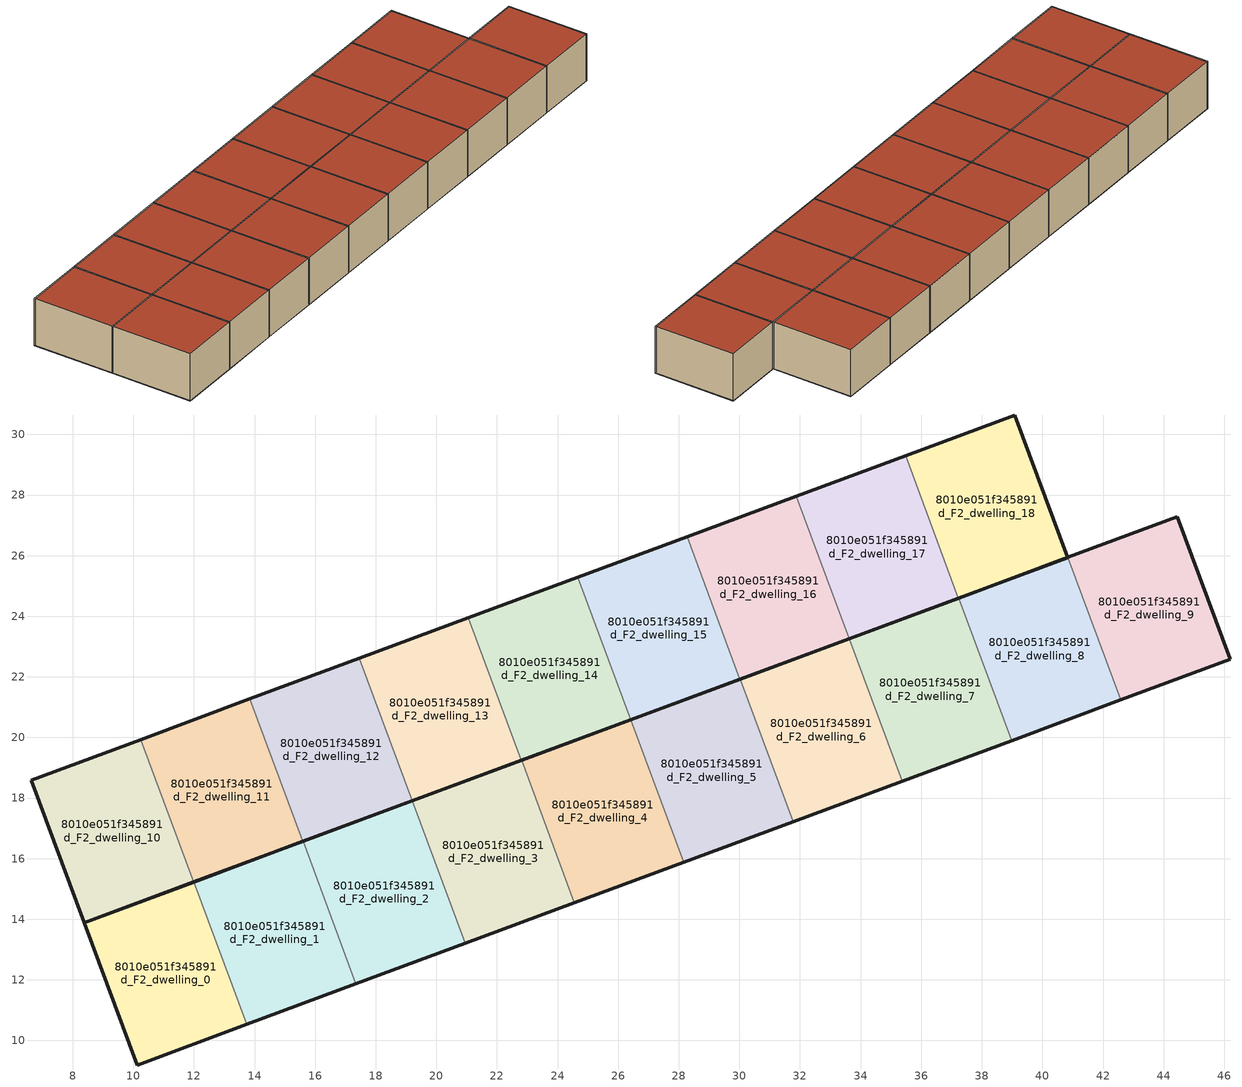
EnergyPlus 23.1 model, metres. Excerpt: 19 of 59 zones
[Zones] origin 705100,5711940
8010e051f345891d_F2_dwelling_0
 floor to 8010e051f345891d_F1_dwelling_0 (EU_floor_Construction): 13.74,10.53 11.99,15.23 8.38,13.89 10.14,9.19 z6
 wall outside (EU_wall_Construction): 13.74,10.53 10.14,9.19 8.38,13.89 11.99,15.23 z6:9
 wall to 8010e051f345891d_F2_dwelling_1 (EU_wall_Construction): 11.99,15.23 13.74,10.53 z6:9
 roof outside (EU_roof_Construction): 11.99,15.23 13.74,10.53 10.14,9.19 8.38,13.89 z9
8010e051f345891d_F2_dwelling_1
 floor to 8010e051f345891d_F1_dwelling_1 (EU_floor_Construction): 17.34,11.87 15.6,16.57 11.99,15.23 13.74,10.53 z6
 wall outside (EU_wall_Construction): 17.34,11.87 13.74,10.53 / 11.99,15.23 15.6,16.57 z6:9
 wall to 8010e051f345891d_F2_dwelling_2 (EU_wall_Construction): 15.6,16.57 17.34,11.87 z6:9
 roof outside (EU_roof_Construction): 15.6,16.57 17.34,11.87 13.74,10.53 11.99,15.23 z9
8010e051f345891d_F2_dwelling_10
 floor to 8010e051f345891d_F1_dwelling_10 (EU_floor_Construction): 11.99,15.23 10.24,19.93 6.63,18.59 8.38,13.89 z6
 wall outside (EU_wall_Construction): 11.99,15.23 8.38,13.89 6.63,18.59 10.24,19.93 z6:9
 wall to 8010e051f345891d_F2_dwelling_11 (EU_wall_Construction): 10.24,19.93 11.99,15.23 z6:9
 roof outside (EU_roof_Construction): 10.24,19.93 11.99,15.23 8.38,13.89 6.63,18.59 z9
8010e051f345891d_F2_dwelling_11
 floor to 8010e051f345891d_F1_dwelling_11 (EU_floor_Construction): 15.59,16.57 13.85,21.27 10.24,19.93 11.99,15.23 z6
 wall outside (EU_wall_Construction): 15.59,16.57 11.99,15.23 / 10.24,19.93 13.85,21.27 z6:9
 wall to 8010e051f345891d_F2_dwelling_12 (EU_wall_Construction): 13.85,21.27 15.59,16.57 z6:9
 roof outside (EU_roof_Construction): 13.85,21.27 15.59,16.57 11.99,15.23 10.24,19.93 z9
8010e051f345891d_F2_dwelling_12
 floor to 8010e051f345891d_F1_dwelling_12 (EU_floor_Construction): 19.2,17.91 17.45,22.61 13.85,21.27 15.59,16.57 z6
 wall outside (EU_wall_Construction): 19.2,17.91 15.59,16.57 / 13.85,21.27 17.45,22.61 z6:9
 wall to 8010e051f345891d_F2_dwelling_13 (EU_wall_Construction): 17.45,22.61 19.2,17.91 z6:9
 roof outside (EU_roof_Construction): 17.45,22.61 19.2,17.91 15.59,16.57 13.85,21.27 z9
8010e051f345891d_F2_dwelling_13
 floor to 8010e051f345891d_F1_dwelling_13 (EU_floor_Construction): 22.81,19.25 21.06,23.95 17.45,22.61 19.2,17.91 z6
 wall outside (EU_wall_Construction): 22.81,19.25 19.2,17.91 / 17.45,22.61 21.06,23.95 z6:9
 wall to 8010e051f345891d_F2_dwelling_14 (EU_wall_Construction): 21.06,23.95 22.81,19.25 z6:9
 roof outside (EU_roof_Construction): 21.06,23.95 22.81,19.25 19.2,17.91 17.45,22.61 z9
8010e051f345891d_F2_dwelling_14
 floor to 8010e051f345891d_F1_dwelling_14 (EU_floor_Construction): 26.41,20.58 24.67,25.29 21.06,23.95 22.81,19.25 z6
 wall outside (EU_wall_Construction): 26.41,20.58 22.81,19.25 / 21.06,23.95 24.67,25.29 z6:9
 wall to 8010e051f345891d_F2_dwelling_15 (EU_wall_Construction): 24.67,25.29 26.41,20.58 z6:9
 roof outside (EU_roof_Construction): 24.67,25.29 26.41,20.58 22.81,19.25 21.06,23.95 z9
8010e051f345891d_F2_dwelling_15
 floor to 8010e051f345891d_F1_dwelling_15 (EU_floor_Construction): 30.02,21.92 28.27,26.63 24.67,25.29 26.41,20.58 z6
 wall outside (EU_wall_Construction): 30.02,21.92 26.41,20.58 / 24.67,25.29 28.27,26.63 z6:9
 wall to 8010e051f345891d_F2_dwelling_16 (EU_wall_Construction): 28.27,26.63 30.02,21.92 z6:9
 roof outside (EU_roof_Construction): 28.27,26.63 30.02,21.92 26.41,20.58 24.67,25.29 z9
8010e051f345891d_F2_dwelling_16
 floor to 8010e051f345891d_F1_dwelling_16 (EU_floor_Construction): 33.62,23.26 31.88,27.96 28.27,26.63 30.02,21.92 z6
 wall outside (EU_wall_Construction): 33.62,23.26 30.02,21.92 / 28.27,26.63 31.88,27.96 z6:9
 wall to 8010e051f345891d_F2_dwelling_17 (EU_wall_Construction): 31.88,27.96 33.62,23.26 z6:9
 roof outside (EU_roof_Construction): 31.88,27.96 33.62,23.26 30.02,21.92 28.27,26.63 z9
8010e051f345891d_F2_dwelling_17
 floor to 8010e051f345891d_F1_dwelling_17 (EU_floor_Construction): 37.23,24.6 35.48,29.3 31.88,27.96 33.62,23.26 z6
 wall outside (EU_wall_Construction): 37.23,24.6 33.62,23.26 / 31.88,27.96 35.48,29.3 z6:9
 wall to 8010e051f345891d_F2_dwelling_18 (EU_wall_Construction): 35.48,29.3 37.23,24.6 z6:9
 roof outside (EU_roof_Construction): 35.48,29.3 37.23,24.6 33.62,23.26 31.88,27.96 z9
8010e051f345891d_F2_dwelling_18
 floor to 8010e051f345891d_F1_dwelling_18 (EU_floor_Construction): 40.84,25.94 39.09,30.64 35.48,29.3 37.23,24.6 z6
 wall outside (EU_wall_Construction): 35.48,29.3 39.09,30.64 40.84,25.94 37.23,24.6 z6:9
 roof outside (EU_roof_Construction): 39.09,30.64 40.84,25.94 37.23,24.6 35.48,29.3 z9
8010e051f345891d_F2_dwelling_2
 floor to 8010e051f345891d_F1_dwelling_2 (EU_floor_Construction): 20.95,13.21 19.21,17.91 15.6,16.57 17.34,11.87 z6
 wall outside (EU_wall_Construction): 20.95,13.21 17.34,11.87 / 15.6,16.57 19.21,17.91 z6:9
 wall to 8010e051f345891d_F2_dwelling_3 (EU_wall_Construction): 19.21,17.91 20.95,13.21 z6:9
 roof outside (EU_roof_Construction): 19.21,17.91 20.95,13.21 17.34,11.87 15.6,16.57 z9
8010e051f345891d_F2_dwelling_3
 floor to 8010e051f345891d_F1_dwelling_3 (EU_floor_Construction): 24.56,14.54 22.81,19.25 19.21,17.91 20.95,13.21 z6
 wall outside (EU_wall_Construction): 24.56,14.54 20.95,13.21 / 19.21,17.91 22.81,19.25 z6:9
 wall to 8010e051f345891d_F2_dwelling_4 (EU_wall_Construction): 22.81,19.25 24.56,14.54 z6:9
 roof outside (EU_roof_Construction): 22.81,19.25 24.56,14.54 20.95,13.21 19.21,17.91 z9
8010e051f345891d_F2_dwelling_4
 floor to 8010e051f345891d_F1_dwelling_4 (EU_floor_Construction): 28.16,15.88 26.42,20.59 22.81,19.25 24.56,14.54 z6
 wall outside (EU_wall_Construction): 28.16,15.88 24.56,14.54 / 22.81,19.25 26.42,20.59 z6:9
 wall to 8010e051f345891d_F2_dwelling_5 (EU_wall_Construction): 26.42,20.59 28.16,15.88 z6:9
 roof outside (EU_roof_Construction): 26.42,20.59 28.16,15.88 24.56,14.54 22.81,19.25 z9
8010e051f345891d_F2_dwelling_5
 floor to 8010e051f345891d_F1_dwelling_5 (EU_floor_Construction): 31.77,17.22 30.03,21.92 26.42,20.59 28.16,15.88 z6
 wall outside (EU_wall_Construction): 31.77,17.22 28.16,15.88 / 26.42,20.59 30.03,21.92 z6:9
 wall to 8010e051f345891d_F2_dwelling_6 (EU_wall_Construction): 30.03,21.92 31.77,17.22 z6:9
 roof outside (EU_roof_Construction): 30.03,21.92 31.77,17.22 28.16,15.88 26.42,20.59 z9
8010e051f345891d_F2_dwelling_6
 floor to 8010e051f345891d_F1_dwelling_6 (EU_floor_Construction): 35.38,18.56 33.63,23.26 30.03,21.92 31.77,17.22 z6
 wall outside (EU_wall_Construction): 35.38,18.56 31.77,17.22 / 30.03,21.92 33.63,23.26 z6:9
 wall to 8010e051f345891d_F2_dwelling_7 (EU_wall_Construction): 33.63,23.26 35.38,18.56 z6:9
 roof outside (EU_roof_Construction): 33.63,23.26 35.38,18.56 31.77,17.22 30.03,21.92 z9
8010e051f345891d_F2_dwelling_7
 floor to 8010e051f345891d_F1_dwelling_7 (EU_floor_Construction): 38.98,19.9 37.24,24.6 33.63,23.26 35.38,18.56 z6
 wall outside (EU_wall_Construction): 38.98,19.9 35.38,18.56 / 33.63,23.26 37.24,24.6 z6:9
 wall to 8010e051f345891d_F2_dwelling_8 (EU_wall_Construction): 37.24,24.6 38.98,19.9 z6:9
 roof outside (EU_roof_Construction): 37.24,24.6 38.98,19.9 35.38,18.56 33.63,23.26 z9
8010e051f345891d_F2_dwelling_8
 floor to 8010e051f345891d_F1_dwelling_8 (EU_floor_Construction): 42.59,21.24 40.84,25.94 37.24,24.6 38.98,19.9 z6
 wall outside (EU_wall_Construction): 42.59,21.24 38.98,19.9 / 37.24,24.6 40.84,25.94 z6:9
 wall to 8010e051f345891d_F2_dwelling_9 (EU_wall_Construction): 40.84,25.94 42.59,21.24 z6:9
 roof outside (EU_roof_Construction): 40.84,25.94 42.59,21.24 38.98,19.9 37.24,24.6 z9
8010e051f345891d_F2_dwelling_9
 floor to 8010e051f345891d_F1_dwelling_9 (EU_floor_Construction): 46.2,22.58 44.45,27.28 40.84,25.94 42.59,21.24 z6
 wall outside (EU_wall_Construction): 40.84,25.94 44.45,27.28 46.2,22.58 42.59,21.24 z6:9
 roof outside (EU_roof_Construction): 44.45,27.28 46.2,22.58 42.59,21.24 40.84,25.94 z9
[Building]
EU S2 Campaign: North Axis=0; Terrain=City; Solar Distribution=FullExterior
[Site:Location]
London: Latitude=51.5; Longitude=-0.5; Time Zone=0; Elevation=25
[SizingPeriod:WeatherFileDays]
AnnualSizingPeriod: Begin Month=1; Begin Day of Month=1; End Month=12; End Day of Month=31; Day of Week for Start Day=Monday; Use Weather File Daylight Saving Period=No; Use Weather File Rain and Snow Indicators=No
[MATERIAL]
EU_InternalMass_Material: Roughness=MediumRough; Thickness=0.1; Conductivity=1; Density=1800; Specific Heat=900; Thermal Absorptance=0.9; Solar Absorptance=0.7; Visible Absorptance=0.7
[MATERIAL:NOMASS] Roughness=MediumRough; Thermal Absorptance=0.9; Solar Absorptance=0.7; Visible Absorptance=0.7
Name | Thermal Resistance
EU_wall_NoMass | 0.50783
EU_roof_NoMass | 0.465511
EU_floor_NoMass | 2.03132
[CONSTRUCTION]
EU_wall_Construction: EU_wall_NoMass
EU_roof_Construction: EU_roof_NoMass
EU_floor_Construction: EU_floor_NoMass
EU_InternalMass_Construction: EU_InternalMass_Material
[ZONE] Type=1; Multiplier=1; Ceiling Height=autocalculate; Floor Area=autocalculate; Part of Total Floor Area=Yes
Name | Volume
8010e051f345891d_F2_dwelling_0; 8010e051f345891d_F2_dwelling_10; 8010e051f345891d_F2_dwelling_16 | 57.9031
8010e051f345891d_F2_dwelling_1 | 57.8979
8010e051f345891d_F2_dwelling_11; 8010e051f345891d_F2_dwelling_15 | 57.9155
8010e051f345891d_F2_dwelling_12; 8010e051f345891d_F2_dwelling_14 | 57.8965
8010e051f345891d_F2_dwelling_13 | 57.9016
8010e051f345891d_F2_dwelling_17 | 57.9097
8010e051f345891d_F2_dwelling_18; 8010e051f345891d_F2_dwelling_9 | 57.9009
8010e051f345891d_F2_dwelling_2; 8010e051f345891d_F2_dwelling_8 | 57.8994
8010e051f345891d_F2_dwelling_3; 8010e051f345891d_F2_dwelling_6 | 57.8936
8010e051f345891d_F2_dwelling_4 | 57.8914
8010e051f345891d_F2_dwelling_5 | 57.9075
8010e051f345891d_F2_dwelling_7 | 57.8987
[INTERNALMASS] Construction=EU_InternalMass_Construction
Name | Zone or ZoneList | Surface Area
8010e051f345891d_F2_dwelling_0_EU_InternalMass | 8010e051f345891d_F2_dwelling_0 | 21.4417
8010e051f345891d_F2_dwelling_1_EU_InternalMass | 8010e051f345891d_F2_dwelling_1 | 21.4457
8010e051f345891d_F2_dwelling_2_EU_InternalMass | 8010e051f345891d_F2_dwelling_2 | 21.4441
8010e051f345891d_F2_dwelling_3_EU_InternalMass | 8010e051f345891d_F2_dwelling_3 | 21.4412
8010e051f345891d_F2_dwelling_4_EU_InternalMass | 8010e051f345891d_F2_dwelling_4 | 21.4441
8010e051f345891d_F2_dwelling_5_EU_InternalMass | 8010e051f345891d_F2_dwelling_5 | 21.4441
8010e051f345891d_F2_dwelling_6_EU_InternalMass | 8010e051f345891d_F2_dwelling_6 | 21.4412
8010e051f345891d_F2_dwelling_7_EU_InternalMass | 8010e051f345891d_F2_dwelling_7 | 21.4457
8010e051f345891d_F2_dwelling_8_EU_InternalMass | 8010e051f345891d_F2_dwelling_8 | 21.4446
8010e051f345891d_F2_dwelling_9_EU_InternalMass | 8010e051f345891d_F2_dwelling_9 | 19.3013
8010e051f345891d_F2_dwelling_10_EU_InternalMass | 8010e051f345891d_F2_dwelling_10 | 19.3052
8010e051f345891d_F2_dwelling_11_EU_InternalMass | 8010e051f345891d_F2_dwelling_11 | 19.2988
8010e051f345891d_F2_dwelling_12_EU_InternalMass | 8010e051f345891d_F2_dwelling_12 | 19.3005
8010e051f345891d_F2_dwelling_13_EU_InternalMass | 8010e051f345891d_F2_dwelling_13 | 19.2988
8010e051f345891d_F2_dwelling_14_EU_InternalMass | 8010e051f345891d_F2_dwelling_14 | 19.3052
8010e051f345891d_F2_dwelling_15_EU_InternalMass | 8010e051f345891d_F2_dwelling_15 | 19.3005
8010e051f345891d_F2_dwelling_16_EU_InternalMass | 8010e051f345891d_F2_dwelling_16 | 19.3035
8010e051f345891d_F2_dwelling_17_EU_InternalMass | 8010e051f345891d_F2_dwelling_17 | 19.3005
8010e051f345891d_F2_dwelling_18_EU_InternalMass | 8010e051f345891d_F2_dwelling_18 | 19.3013
[OTHEREQUIPMENT] Fuel Type=Electricity; Design Level Calculation Method=Watts/Area; Power per Zone Floor Area=1; Fraction Latent=0; Fraction Radiant=0; Fraction Lost=0; Carbon Dioxide Generation Rate=0; EndUse Subcategory=EU_Step8_InternalGains
Name | Zone or ZoneList or Space or SpaceList | Schedule
EU_Step8_InternalGain_8010e051f345891d_F2_dwelling_0_f000 | 8010e051f345891d_F2_dwelling_0 | EU_Step8_GainSchedule_8010e051f345891d_F2_dwelling_0_f000
EU_Step8_InternalGain_8010e051f345891d_F2_dwelling_1_f000 | 8010e051f345891d_F2_dwelling_1 | EU_Step8_GainSchedule_8010e051f345891d_F2_dwelling_1_f000
EU_Step8_InternalGain_8010e051f345891d_F2_dwelling_2_f000 | 8010e051f345891d_F2_dwelling_2 | EU_Step8_GainSchedule_8010e051f345891d_F2_dwelling_2_f000
EU_Step8_InternalGain_8010e051f345891d_F2_dwelling_3_f000 | 8010e051f345891d_F2_dwelling_3 | EU_Step8_GainSchedule_8010e051f345891d_F2_dwelling_3_f000
EU_Step8_InternalGain_8010e051f345891d_F2_dwelling_4_f000 | 8010e051f345891d_F2_dwelling_4 | EU_Step8_GainSchedule_8010e051f345891d_F2_dwelling_4_f000
EU_Step8_InternalGain_8010e051f345891d_F2_dwelling_5_f000 | 8010e051f345891d_F2_dwelling_5 | EU_Step8_GainSchedule_8010e051f345891d_F2_dwelling_5_f000
EU_Step8_InternalGain_8010e051f345891d_F2_dwelling_6_f000 | 8010e051f345891d_F2_dwelling_6 | EU_Step8_GainSchedule_8010e051f345891d_F2_dwelling_6_f000
EU_Step8_InternalGain_8010e051f345891d_F2_dwelling_7_f000 | 8010e051f345891d_F2_dwelling_7 | EU_Step8_GainSchedule_8010e051f345891d_F2_dwelling_7_f000
EU_Step8_InternalGain_8010e051f345891d_F2_dwelling_8_f000 | 8010e051f345891d_F2_dwelling_8 | EU_Step8_GainSchedule_8010e051f345891d_F2_dwelling_8_f000
EU_Step8_InternalGain_8010e051f345891d_F2_dwelling_9_f000 | 8010e051f345891d_F2_dwelling_9 | EU_Step8_GainSchedule_8010e051f345891d_F2_dwelling_9_f000
EU_Step8_InternalGain_8010e051f345891d_F2_dwelling_10_f000 | 8010e051f345891d_F2_dwelling_10 | EU_Step8_GainSchedule_8010e051f345891d_F2_dwelling_10_f000
EU_Step8_InternalGain_8010e051f345891d_F2_dwelling_11_f000 | 8010e051f345891d_F2_dwelling_11 | EU_Step8_GainSchedule_8010e051f345891d_F2_dwelling_11_f000
EU_Step8_InternalGain_8010e051f345891d_F2_dwelling_12_f000 | 8010e051f345891d_F2_dwelling_12 | EU_Step8_GainSchedule_8010e051f345891d_F2_dwelling_12_f000
EU_Step8_InternalGain_8010e051f345891d_F2_dwelling_13_f000 | 8010e051f345891d_F2_dwelling_13 | EU_Step8_GainSchedule_8010e051f345891d_F2_dwelling_13_f000
EU_Step8_InternalGain_8010e051f345891d_F2_dwelling_14_f000 | 8010e051f345891d_F2_dwelling_14 | EU_Step8_GainSchedule_8010e051f345891d_F2_dwelling_14_f000
EU_Step8_InternalGain_8010e051f345891d_F2_dwelling_15_f000 | 8010e051f345891d_F2_dwelling_15 | EU_Step8_GainSchedule_8010e051f345891d_F2_dwelling_15_f000
EU_Step8_InternalGain_8010e051f345891d_F2_dwelling_16_f000 | 8010e051f345891d_F2_dwelling_16 | EU_Step8_GainSchedule_8010e051f345891d_F2_dwelling_16_f000
EU_Step8_InternalGain_8010e051f345891d_F2_dwelling_17_f000 | 8010e051f345891d_F2_dwelling_17 | EU_Step8_GainSchedule_8010e051f345891d_F2_dwelling_17_f000
EU_Step8_InternalGain_8010e051f345891d_F2_dwelling_18_f000 | 8010e051f345891d_F2_dwelling_18 | EU_Step8_GainSchedule_8010e051f345891d_F2_dwelling_18_f000
[ZONEVENTILATION:DESIGNFLOWRATE] Schedule=EU_AlwaysOn; Design Flow Rate Calculation Method=AirChanges/Hour; Air Changes per Hour=0.537044; Ventilation Type=Natural; Fan Pressure Rise=0; Fan Total Efficiency=1; Constant Term Coefficient=1; Temperature Term Coefficient=0; Velocity Term Coefficient=0; Velocity Squared Term Coefficient=0; Minimum Indoor Temperature=-100; Maximum Indoor Temperature=100; Delta Temperature=-100; Minimum Outdoor Temperature=-100; Maximum Outdoor Temperature=100; Maximum Wind Speed=40
Name | Zone or ZoneList or Space or SpaceList
EU_ConstantAir_8010e051f345891d_F2_dwelling_0 | 8010e051f345891d_F2_dwelling_0
EU_ConstantAir_8010e051f345891d_F2_dwelling_1 | 8010e051f345891d_F2_dwelling_1
EU_ConstantAir_8010e051f345891d_F2_dwelling_2 | 8010e051f345891d_F2_dwelling_2
EU_ConstantAir_8010e051f345891d_F2_dwelling_3 | 8010e051f345891d_F2_dwelling_3
EU_ConstantAir_8010e051f345891d_F2_dwelling_4 | 8010e051f345891d_F2_dwelling_4
EU_ConstantAir_8010e051f345891d_F2_dwelling_5 | 8010e051f345891d_F2_dwelling_5
EU_ConstantAir_8010e051f345891d_F2_dwelling_6 | 8010e051f345891d_F2_dwelling_6
EU_ConstantAir_8010e051f345891d_F2_dwelling_7 | 8010e051f345891d_F2_dwelling_7
EU_ConstantAir_8010e051f345891d_F2_dwelling_8 | 8010e051f345891d_F2_dwelling_8
EU_ConstantAir_8010e051f345891d_F2_dwelling_9 | 8010e051f345891d_F2_dwelling_9
EU_ConstantAir_8010e051f345891d_F2_dwelling_10 | 8010e051f345891d_F2_dwelling_10
EU_ConstantAir_8010e051f345891d_F2_dwelling_11 | 8010e051f345891d_F2_dwelling_11
EU_ConstantAir_8010e051f345891d_F2_dwelling_12 | 8010e051f345891d_F2_dwelling_12
EU_ConstantAir_8010e051f345891d_F2_dwelling_13 | 8010e051f345891d_F2_dwelling_13
EU_ConstantAir_8010e051f345891d_F2_dwelling_14 | 8010e051f345891d_F2_dwelling_14
EU_ConstantAir_8010e051f345891d_F2_dwelling_15 | 8010e051f345891d_F2_dwelling_15
EU_ConstantAir_8010e051f345891d_F2_dwelling_16 | 8010e051f345891d_F2_dwelling_16
EU_ConstantAir_8010e051f345891d_F2_dwelling_17 | 8010e051f345891d_F2_dwelling_17
EU_ConstantAir_8010e051f345891d_F2_dwelling_18 | 8010e051f345891d_F2_dwelling_18
[HVACTEMPLATE:THERMOSTAT] Constant Heating Setpoint=20; Constant Cooling Setpoint=50
EU_HeatOnly_8010e051f345891d_F0_dwelling_0; EU_HeatOnly_8010e051f345891d_F0_dwelling_1; EU_HeatOnly_8010e051f345891d_F0_dwelling_2; EU_HeatOnly_8010e051f345891d_F0_dwelling_3; EU_HeatOnly_8010e051f345891d_F0_dwelling_4; EU_HeatOnly_8010e051f345891d_F0_dwelling_5; EU_HeatOnly_8010e051f345891d_F0_dwelling_6; EU_HeatOnly_8010e051f345891d_F0_dwelling_7; EU_HeatOnly_8010e051f345891d_F0_dwelling_8; EU_HeatOnly_8010e051f345891d_F0_dwelling_9; EU_HeatOnly_8010e051f345891d_F0_dwelling_10; EU_HeatOnly_8010e051f345891d_F0_dwelling_11; EU_HeatOnly_8010e051f345891d_F0_dwelling_12; EU_HeatOnly_8010e051f345891d_F0_dwelling_13; EU_HeatOnly_8010e051f345891d_F0_dwelling_14; EU_HeatOnly_8010e051f345891d_F0_dwelling_15; EU_HeatOnly_8010e051f345891d_F0_dwelling_16; EU_HeatOnly_8010e051f345891d_F0_dwelling_17; EU_HeatOnly_8010e051f345891d_F0_dwelling_18; EU_HeatOnly_8010e051f345891d_F0_dwelling_19; EU_HeatOnly_8010e051f345891d_F1_dwelling_0; EU_HeatOnly_8010e051f345891d_F1_dwelling_1; EU_HeatOnly_8010e051f345891d_F1_dwelling_2; EU_HeatOnly_8010e051f345891d_F1_dwelling_3; EU_HeatOnly_8010e051f345891d_F1_dwelling_4; EU_HeatOnly_8010e051f345891d_F1_dwelling_5; EU_HeatOnly_8010e051f345891d_F1_dwelling_6; EU_HeatOnly_8010e051f345891d_F1_dwelling_7; EU_HeatOnly_8010e051f345891d_F1_dwelling_8; EU_HeatOnly_8010e051f345891d_F1_dwelling_9; EU_HeatOnly_8010e051f345891d_F1_dwelling_10; EU_HeatOnly_8010e051f345891d_F1_dwelling_11; EU_HeatOnly_8010e051f345891d_F1_dwelling_12; EU_HeatOnly_8010e051f345891d_F1_dwelling_13; EU_HeatOnly_8010e051f345891d_F1_dwelling_14; EU_HeatOnly_8010e051f345891d_F1_dwelling_15; EU_HeatOnly_8010e051f345891d_F1_dwelling_16; EU_HeatOnly_8010e051f345891d_F1_dwelling_17; EU_HeatOnly_8010e051f345891d_F1_dwelling_18; EU_HeatOnly_8010e051f345891d_F1_dwelling_19; EU_HeatOnly_8010e051f345891d_F2_dwelling_0; EU_HeatOnly_8010e051f345891d_F2_dwelling_1; EU_HeatOnly_8010e051f345891d_F2_dwelling_2; EU_HeatOnly_8010e051f345891d_F2_dwelling_3; EU_HeatOnly_8010e051f345891d_F2_dwelling_4; EU_HeatOnly_8010e051f345891d_F2_dwelling_5; EU_HeatOnly_8010e051f345891d_F2_dwelling_6; EU_HeatOnly_8010e051f345891d_F2_dwelling_7; EU_HeatOnly_8010e051f345891d_F2_dwelling_8; EU_HeatOnly_8010e051f345891d_F2_dwelling_9; EU_HeatOnly_8010e051f345891d_F2_dwelling_10; EU_HeatOnly_8010e051f345891d_F2_dwelling_11; EU_HeatOnly_8010e051f345891d_F2_dwelling_12; EU_HeatOnly_8010e051f345891d_F2_dwelling_13; EU_HeatOnly_8010e051f345891d_F2_dwelling_14; EU_HeatOnly_8010e051f345891d_F2_dwelling_15; EU_HeatOnly_8010e051f345891d_F2_dwelling_16; EU_HeatOnly_8010e051f345891d_F2_dwelling_17; EU_HeatOnly_8010e051f345891d_F2_dwelling_18
[HVACTEMPLATE:ZONE:IDEALLOADSAIRSYSTEM] System Availability Schedule=EU_AlwaysOn; Maximum Heating Supply Air Temperature=50; Minimum Cooling Supply Air Temperature=13; Maximum Heating Supply Air Humidity Ratio=0.0156; Minimum Cooling Supply Air Humidity Ratio=0.0077; Heating Limit=NoLimit; Cooling Limit=NoLimit; Heating Availability Schedule=EU_AlwaysOn; Cooling Availability Schedule=EU_CoolingOff; Dehumidification Control Type=ConstantSensibleHeatRatio; Cooling Sensible Heat Ratio=0.7; Dehumidification Setpoint=60; Humidification Control Type=None; Humidification Setpoint=30; Outdoor Air Method=None; Outdoor Air Flow Rate per Person=0.00944; Outdoor Air Flow Rate per Zone Floor Area=0; Outdoor Air Flow Rate per Zone=0; Demand Controlled Ventilation Type=None; Outdoor Air Economizer Type=NoEconomizer; Heat Recovery Type=None; Sensible Heat Recovery Effectiveness=0.7; Latent Heat Recovery Effectiveness=0.65
Name | Template Thermostat
8010e051f345891d_F2_dwelling_0 | EU_HeatOnly_8010e051f345891d_F2_dwelling_0
8010e051f345891d_F2_dwelling_1 | EU_HeatOnly_8010e051f345891d_F2_dwelling_1
8010e051f345891d_F2_dwelling_2 | EU_HeatOnly_8010e051f345891d_F2_dwelling_2
8010e051f345891d_F2_dwelling_3 | EU_HeatOnly_8010e051f345891d_F2_dwelling_3
8010e051f345891d_F2_dwelling_4 | EU_HeatOnly_8010e051f345891d_F2_dwelling_4
8010e051f345891d_F2_dwelling_5 | EU_HeatOnly_8010e051f345891d_F2_dwelling_5
8010e051f345891d_F2_dwelling_6 | EU_HeatOnly_8010e051f345891d_F2_dwelling_6
8010e051f345891d_F2_dwelling_7 | EU_HeatOnly_8010e051f345891d_F2_dwelling_7
8010e051f345891d_F2_dwelling_8 | EU_HeatOnly_8010e051f345891d_F2_dwelling_8
8010e051f345891d_F2_dwelling_9 | EU_HeatOnly_8010e051f345891d_F2_dwelling_9
8010e051f345891d_F2_dwelling_10 | EU_HeatOnly_8010e051f345891d_F2_dwelling_10
8010e051f345891d_F2_dwelling_11 | EU_HeatOnly_8010e051f345891d_F2_dwelling_11
8010e051f345891d_F2_dwelling_12 | EU_HeatOnly_8010e051f345891d_F2_dwelling_12
8010e051f345891d_F2_dwelling_13 | EU_HeatOnly_8010e051f345891d_F2_dwelling_13
8010e051f345891d_F2_dwelling_14 | EU_HeatOnly_8010e051f345891d_F2_dwelling_14
8010e051f345891d_F2_dwelling_15 | EU_HeatOnly_8010e051f345891d_F2_dwelling_15
8010e051f345891d_F2_dwelling_16 | EU_HeatOnly_8010e051f345891d_F2_dwelling_16
8010e051f345891d_F2_dwelling_17 | EU_HeatOnly_8010e051f345891d_F2_dwelling_17
8010e051f345891d_F2_dwelling_18 | EU_HeatOnly_8010e051f345891d_F2_dwelling_18
[SIZING:ZONE] Zone Cooling Design Supply Air Temperature Input Method=SupplyAirTemperature; Zone Cooling Design Supply Air Temperature=13; Zone Heating Design Supply Air Temperature Input Method=SupplyAirTemperature; Zone Heating Design Supply Air Temperature=50; Zone Cooling Design Supply Air Humidity Ratio=0.008; Zone Heating Design Supply Air Humidity Ratio=0.008; Cooling Design Air Flow Method=DesignDay; Cooling Design Air Flow Rate=0; Cooling Minimum Air Flow per Zone Floor Area=0.000762; Cooling Minimum Air Flow=0; Cooling Minimum Air Flow Fraction=0.2; Heating Design Air Flow Method=DesignDay; Heating Design Air Flow Rate=0; Heating Maximum Air Flow per Zone Floor Area=0.002032; Heating Maximum Air Flow=0.141576; Heating Maximum Air Flow Fraction=0.3; Account for Dedicated Outdoor Air System=No; Dedicated Outdoor Air System Control Strategy=NeutralSupplyAir; Dedicated Outdoor Air Low Setpoint Temperature for Design=autosize; Dedicated Outdoor Air High Setpoint Temperature for Design=autosize; Zone Load Sizing Method=Sensible Load Only No Latent Load; Zone Latent Cooling Design Supply Air Humidity Ratio Input Method=HumidityRatioDifference; Zone Cooling Design Supply Air Humidity Ratio Difference=0.005; Zone Latent Heating Design Supply Air Humidity Ratio Input Method=HumidityRatioDifference; Zone Humidification Design Supply Air Humidity Ratio Difference=0.005
8010e051f345891d_F2_dwelling_0; 8010e051f345891d_F2_dwelling_1; 8010e051f345891d_F2_dwelling_2; 8010e051f345891d_F2_dwelling_3; 8010e051f345891d_F2_dwelling_4; 8010e051f345891d_F2_dwelling_5; 8010e051f345891d_F2_dwelling_6; 8010e051f345891d_F2_dwelling_7; 8010e051f345891d_F2_dwelling_8; 8010e051f345891d_F2_dwelling_9; 8010e051f345891d_F2_dwelling_10; 8010e051f345891d_F2_dwelling_11; 8010e051f345891d_F2_dwelling_12; 8010e051f345891d_F2_dwelling_13; 8010e051f345891d_F2_dwelling_14; 8010e051f345891d_F2_dwelling_15; 8010e051f345891d_F2_dwelling_16; 8010e051f345891d_F2_dwelling_17; 8010e051f345891d_F2_dwelling_18
[SCHEDULE:CONSTANT]
Name | Hourly Value
EU_AlwaysOn | 1
EU_CoolingOff | 0
[SCHEDULE:FILE] Column Number=1; Rows to Skip at Top=0; Number of Hours of Data=8760; Column Separator=Comma; Interpolate to Timestep=No; Minutes per Item=60; Adjust Schedule for Daylight Savings=Yes
Name | File
EU_Step8_GainSchedule_8010e051f345891d_F2_dwelling_0_f000 | ../../schedules/8010e051f345891d/8010e051f345891d_F2_dwelling_0_f000_gain.csv
EU_Step8_GainSchedule_8010e051f345891d_F2_dwelling_1_f000 | ../../schedules/8010e051f345891d/8010e051f345891d_F2_dwelling_1_f000_gain.csv
EU_Step8_GainSchedule_8010e051f345891d_F2_dwelling_2_f000 | ../../schedules/8010e051f345891d/8010e051f345891d_F2_dwelling_2_f000_gain.csv
EU_Step8_GainSchedule_8010e051f345891d_F2_dwelling_3_f000 | ../../schedules/8010e051f345891d/8010e051f345891d_F2_dwelling_3_f000_gain.csv
EU_Step8_GainSchedule_8010e051f345891d_F2_dwelling_4_f000 | ../../schedules/8010e051f345891d/8010e051f345891d_F2_dwelling_4_f000_gain.csv
EU_Step8_GainSchedule_8010e051f345891d_F2_dwelling_5_f000 | ../../schedules/8010e051f345891d/8010e051f345891d_F2_dwelling_5_f000_gain.csv
EU_Step8_GainSchedule_8010e051f345891d_F2_dwelling_6_f000 | ../../schedules/8010e051f345891d/8010e051f345891d_F2_dwelling_6_f000_gain.csv
EU_Step8_GainSchedule_8010e051f345891d_F2_dwelling_7_f000 | ../../schedules/8010e051f345891d/8010e051f345891d_F2_dwelling_7_f000_gain.csv
EU_Step8_GainSchedule_8010e051f345891d_F2_dwelling_8_f000 | ../../schedules/8010e051f345891d/8010e051f345891d_F2_dwelling_8_f000_gain.csv
EU_Step8_GainSchedule_8010e051f345891d_F2_dwelling_9_f000 | ../../schedules/8010e051f345891d/8010e051f345891d_F2_dwelling_9_f000_gain.csv
EU_Step8_GainSchedule_8010e051f345891d_F2_dwelling_10_f000 | ../../schedules/8010e051f345891d/8010e051f345891d_F2_dwelling_10_f000_gain.csv
EU_Step8_GainSchedule_8010e051f345891d_F2_dwelling_11_f000 | ../../schedules/8010e051f345891d/8010e051f345891d_F2_dwelling_11_f000_gain.csv
EU_Step8_GainSchedule_8010e051f345891d_F2_dwelling_12_f000 | ../../schedules/8010e051f345891d/8010e051f345891d_F2_dwelling_12_f000_gain.csv
EU_Step8_GainSchedule_8010e051f345891d_F2_dwelling_13_f000 | ../../schedules/8010e051f345891d/8010e051f345891d_F2_dwelling_13_f000_gain.csv
EU_Step8_GainSchedule_8010e051f345891d_F2_dwelling_14_f000 | ../../schedules/8010e051f345891d/8010e051f345891d_F2_dwelling_14_f000_gain.csv
EU_Step8_GainSchedule_8010e051f345891d_F2_dwelling_15_f000 | ../../schedules/8010e051f345891d/8010e051f345891d_F2_dwelling_15_f000_gain.csv
EU_Step8_GainSchedule_8010e051f345891d_F2_dwelling_16_f000 | ../../schedules/8010e051f345891d/8010e051f345891d_F2_dwelling_16_f000_gain.csv
EU_Step8_GainSchedule_8010e051f345891d_F2_dwelling_17_f000 | ../../schedules/8010e051f345891d/8010e051f345891d_F2_dwelling_17_f000_gain.csv
EU_Step8_GainSchedule_8010e051f345891d_F2_dwelling_18_f000 | ../../schedules/8010e051f345891d/8010e051f345891d_F2_dwelling_18_f000_gain.csv
